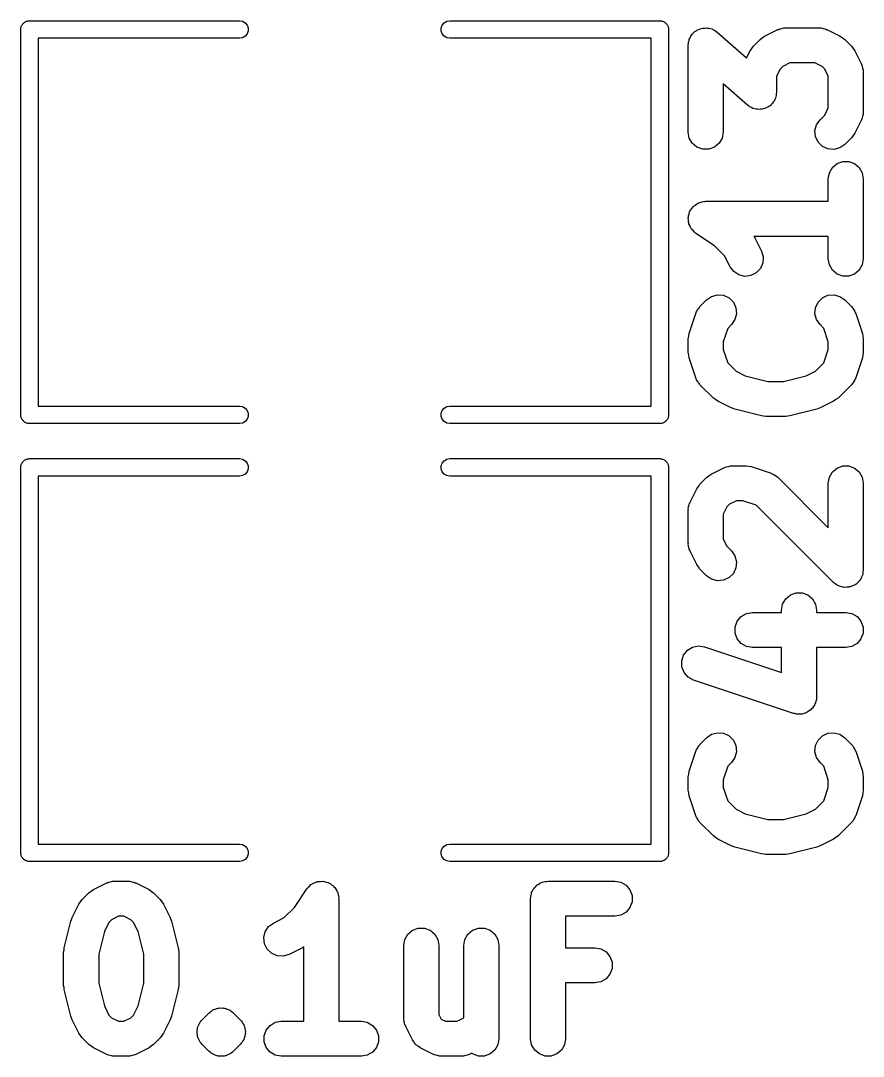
# Model space of a CAD drawing. Extents: x 51 to 137, y -158 to -25.
# Drawn here: x 75.37 to 81.49, y -40.73 to -33.22 of the extents above; entities that cross this region are included whole.
import ezdxf

# ---------------------------------------------------------------- set-up
doc = ezdxf.new("R2010")
doc.units = 0
doc.header["$MEASUREMENT"] = 0
doc.layers.add('BLACK', color=7, linetype='CONTINUOUS')

msp = doc.modelspace()

# ---------------------------------------------------------------- linework, layer by layer
at = {"layer": 'Black'}
for p, q in [((75.3783, -33.2625), (75.3811, -33.2577)), ((75.3811, -33.2577), (75.383, -33.2524)), ((75.383, -33.2524), (75.3866, -33.2482)), ((75.3866, -33.2482), (75.3894, -33.2434)), ((75.3894, -33.2434), (75.3936, -33.2398)), ((75.3936, -33.2398), (75.3972, -33.2356)), ((75.3972, -33.2356), (75.402, -33.2328)), ((75.402, -33.2328), (75.4062, -33.2292)), ((75.4062, -33.2292), (75.4115, -33.2273)), ((75.4115, -33.2273), (75.4163, -33.2245)), ((75.4163, -33.2245), (75.4218, -33.2236)), ((75.4218, -33.2236), (75.427, -33.2217)), ((75.427, -33.2217), (75.4325, -33.2217)), ((75.4325, -33.2217), (75.438, -33.2207)), ((75.438, -33.2207), (76.962, -33.2207)), ((76.962, -33.2207), (76.9837, -33.2245)), ((76.9837, -33.2245), (77.0028, -33.2356)), ((77.0028, -33.2356), (77.017, -33.2524)), ((77.017, -33.2524), (77.0245, -33.2732)), ((78.4235, -33.2732), (78.431, -33.2524)), ((78.431, -33.2524), (78.4452, -33.2356)), ((78.4452, -33.2356), (78.4643, -33.2245)), ((78.4643, -33.2245), (78.486, -33.2207)), ((78.486, -33.2207), (80.01, -33.2207)), ((80.01, -33.2207), (80.0155, -33.2217)), ((80.0155, -33.2217), (80.021, -33.2217)), ((80.021, -33.2217), (80.0262, -33.2236)), ((80.0262, -33.2236), (80.0317, -33.2245)), ((80.0317, -33.2245), (80.0365, -33.2273)), ((80.0365, -33.2273), (80.0417, -33.2292)), ((80.0417, -33.2292), (80.046, -33.2328)), ((80.046, -33.2328), (80.0508, -33.2356)), ((80.0508, -33.2356), (80.0544, -33.2398)), ((80.0544, -33.2398), (80.0586, -33.2434)), ((80.0586, -33.2434), (80.0614, -33.2482)), ((80.0614, -33.2482), (80.065, -33.2524)), ((80.065, -33.2524), (80.0669, -33.2577)), ((80.0669, -33.2577), (80.0697, -33.2625)), ((75.3745, -33.2842), (75.3755, -33.2787)), ((75.3745, -36.0782), (75.3745, -33.2842)), ((75.3755, -33.2732), (75.3774, -33.2679)), ((75.3755, -33.2787), (75.3755, -33.2732)), ((75.3774, -33.2679), (75.3783, -33.2625)), ((77.0028, -33.3328), (76.9837, -33.3439)), ((77.017, -33.316), (77.0028, -33.3328)), ((77.0245, -33.2952), (77.017, -33.316)), ((77.0245, -33.2732), (77.0245, -33.2952)), ((78.4235, -33.2952), (78.4235, -33.2732)), ((78.431, -33.316), (78.4235, -33.2952)), ((78.4452, -33.3328), (78.431, -33.316)), ((78.4643, -33.3439), (78.4452, -33.3328)), ((80.0697, -33.2625), (80.0706, -33.2679)), ((80.0706, -33.2679), (80.0725, -33.2732)), ((80.0725, -33.2732), (80.0725, -33.2787)), ((80.0725, -33.2787), (80.0735, -33.2842)), ((80.0735, -33.2842), (80.0735, -36.0782)), ((80.2295, -33.3449), (80.234, -33.3333)), ((80.234, -33.3333), (80.2404, -33.326)), ((80.2404, -33.326), (80.2453, -33.3175)), ((80.2453, -33.3175), (80.2548, -33.3095)), ((80.2548, -33.3095), (80.263, -33.3001)), ((80.263, -33.3001), (80.2716, -33.2954)), ((80.2716, -33.2954), (80.2791, -33.2891)), ((80.2791, -33.2891), (80.2908, -33.2849)), ((80.2908, -33.2849), (80.3017, -33.2789)), ((80.3017, -33.2789), (80.3113, -33.2774)), ((80.3113, -33.2774), (80.3206, -33.274)), ((80.3206, -33.274), (80.333, -33.274)), ((80.333, -33.274), (80.3452, -33.2721)), ((80.3452, -33.2721), (80.3549, -33.274)), ((80.3549, -33.274), (80.3647, -33.274)), ((80.3647, -33.274), (80.3763, -33.2783)), ((80.3763, -33.2783), (80.3885, -33.2807)), ((80.3885, -33.2807), (80.3969, -33.2858)), ((80.3969, -33.2858), (80.4061, -33.2891)), ((80.4061, -33.2891), (80.4156, -33.2971)), ((80.4156, -33.2971), (80.4262, -33.3035)), ((80.4262, -33.3035), (80.6391, -33.4898)), ((80.7533, -33.346), (80.7696, -33.3339)), ((80.7696, -33.3339), (80.8664, -33.2855)), ((80.8664, -33.2855), (80.8734, -33.2834)), ((80.8734, -33.2834), (80.8798, -33.2798)), ((80.8798, -33.2798), (80.8944, -33.2772)), ((80.8944, -33.2772), (80.9087, -33.2729)), ((80.9087, -33.2729), (80.916, -33.2734)), ((80.916, -33.2734), (80.9232, -33.2721)), ((80.9232, -33.2721), (81.1651, -33.2721)), ((81.1651, -33.2721), (81.1723, -33.2734)), ((81.1723, -33.2734), (81.1796, -33.2729)), ((81.1796, -33.2729), (81.1939, -33.2772)), ((81.1939, -33.2772), (81.2085, -33.2798)), ((81.2085, -33.2798), (81.2149, -33.2834)), ((81.2149, -33.2834), (81.2219, -33.2855)), ((81.2219, -33.2855), (81.3187, -33.3339)), ((81.3187, -33.3339), (81.335, -33.346)), ((76.962, -33.3477), (75.5015, -33.3477)), ((75.5015, -33.3477), (75.5015, -36.0147)), ((76.9837, -33.3439), (76.962, -33.3477)), ((78.486, -33.3477), (78.4643, -33.3439)), ((79.9465, -33.3477), (78.486, -33.3477)), ((79.9465, -36.0147), (79.9465, -33.3477)), ((80.2156, -33.3991), (80.2178, -33.3869)), ((80.2156, -34.0281), (80.2156, -33.3991)), ((80.2178, -33.3869), (80.218, -33.3745)), ((80.218, -33.3745), (80.2216, -33.3653)), ((80.2216, -33.3653), (80.2233, -33.3557)), ((80.2233, -33.3557), (80.2295, -33.3449)), ((80.6766, -33.4227), (80.6882, -33.4061)), ((80.6882, -33.4061), (80.7366, -33.3577)), ((80.7366, -33.3577), (80.7533, -33.346)), ((81.335, -33.346), (81.3517, -33.3577)), ((81.3517, -33.3577), (81.4, -33.4061)), ((81.4, -33.4061), (81.4117, -33.4227)), ((80.6391, -33.4898), (80.6645, -33.4391)), ((80.6645, -33.4391), (80.6766, -33.4227)), ((81.4117, -33.4227), (81.4238, -33.4391)), ((81.4238, -33.4391), (81.4722, -33.5358)), ((80.9017, -33.5519), (80.8824, -33.5711)), ((80.9532, -33.5261), (80.9017, -33.5519)), ((81.1351, -33.5261), (80.9532, -33.5261)), ((81.1866, -33.5519), (81.1351, -33.5261)), ((81.2059, -33.5711), (81.1866, -33.5519)), ((81.4722, -33.5358), (81.4743, -33.5428)), ((81.4743, -33.5428), (81.478, -33.5492)), ((81.478, -33.5492), (81.4805, -33.5638)), ((80.8824, -33.5711), (80.8567, -33.6226)), ((80.8567, -33.6226), (80.8567, -33.7378)), ((81.2316, -33.6226), (81.2059, -33.5711)), ((81.2316, -33.8529), (81.2316, -33.6226)), ((81.4805, -33.5638), (81.4848, -33.5781)), ((81.4848, -33.5781), (81.4843, -33.5854)), ((81.4843, -33.5854), (81.4856, -33.5926)), ((81.4856, -33.5926), (81.4856, -33.8829)), ((80.646, -33.8333), (80.4696, -33.679)), ((80.4696, -33.679), (80.4696, -34.0281)), ((80.849, -33.7812), (80.8428, -33.792)), ((80.8507, -33.7715), (80.849, -33.7812)), ((80.8543, -33.7624), (80.8507, -33.7715)), ((80.8545, -33.75), (80.8543, -33.7624)), ((80.8567, -33.7378), (80.8545, -33.75)), ((80.6567, -33.8398), (80.646, -33.8333)), ((80.6662, -33.8478), (80.6567, -33.8398)), ((80.6754, -33.8511), (80.6662, -33.8478)), ((80.6838, -33.8562), (80.6754, -33.8511)), ((80.6959, -33.8586), (80.6838, -33.8562)), ((80.7076, -33.8628), (80.6959, -33.8586)), ((80.7609, -33.8595), (80.7517, -33.8628)), ((80.7706, -33.858), (80.7609, -33.8595)), ((80.7815, -33.852), (80.7706, -33.858)), ((80.7932, -33.8478), (80.7815, -33.852)), ((80.8007, -33.8415), (80.7932, -33.8478)), ((80.8093, -33.8367), (80.8007, -33.8415)), ((80.8174, -33.8274), (80.8093, -33.8367)), ((80.827, -33.8194), (80.8174, -33.8274)), ((80.8319, -33.8109), (80.827, -33.8194)), ((80.8383, -33.8035), (80.8319, -33.8109)), ((80.8428, -33.792), (80.8383, -33.8035)), ((81.2059, -33.9044), (81.2316, -33.8529)), ((80.7174, -33.8628), (80.7076, -33.8628)), ((80.727, -33.8647), (80.7174, -33.8628)), ((80.7393, -33.8628), (80.727, -33.8647)), ((80.7517, -33.8628), (80.7393, -33.8628)), ((81.1721, -33.9383), (81.2059, -33.9044)), ((81.4743, -33.9327), (81.4722, -33.9397)), ((81.478, -33.9264), (81.4743, -33.9327)), ((81.4805, -33.9117), (81.478, -33.9264)), ((81.4848, -33.8974), (81.4805, -33.9117)), ((81.4856, -33.8829), (81.4843, -33.8901)), ((81.4843, -33.8901), (81.4848, -33.8974)), ((81.1353, -34.017), (81.1468, -33.9744)), ((81.1468, -33.9744), (81.1721, -33.9383)), ((81.4722, -33.9397), (81.4238, -34.0365)), ((80.2233, -34.0715), (80.2156, -34.0281)), ((80.2453, -34.1097), (80.2233, -34.0715)), ((80.462, -34.0715), (80.4399, -34.1097)), ((80.4696, -34.0281), (80.462, -34.0715)), ((81.1392, -34.0609), (81.1353, -34.017)), ((81.1578, -34.1009), (81.1392, -34.0609)), ((81.4, -34.0695), (81.3517, -34.1179)), ((81.4117, -34.0528), (81.4, -34.0695)), ((81.4238, -34.0365), (81.4117, -34.0528)), ((80.2791, -34.138), (80.2453, -34.1097)), ((80.3206, -34.1531), (80.2791, -34.138)), ((80.3647, -34.1531), (80.3206, -34.1531)), ((80.4061, -34.138), (80.3647, -34.1531)), ((80.4399, -34.1097), (80.4061, -34.138)), ((81.189, -34.1321), (81.1578, -34.1009)), ((81.229, -34.1507), (81.189, -34.1321)), ((81.2729, -34.1546), (81.229, -34.1507)), ((81.3155, -34.1432), (81.2729, -34.1546)), ((81.3517, -34.1179), (81.3155, -34.1432)), ((81.2393, -34.3233), (81.2613, -34.2851)), ((81.2613, -34.2851), (81.2951, -34.2567)), ((81.2951, -34.2567), (81.3366, -34.2417)), ((81.3366, -34.2417), (81.3807, -34.2417)), ((81.3807, -34.2417), (81.4221, -34.2567)), ((81.4221, -34.2567), (81.4559, -34.2851)), ((81.4559, -34.2851), (81.478, -34.3233)), ((81.2316, -34.3667), (81.2393, -34.3233)), ((81.2316, -34.53), (81.2316, -34.3667)), ((81.478, -34.3233), (81.4856, -34.3667)), ((81.4856, -34.3667), (81.4856, -34.9473)), ((80.2992, -34.5377), (80.3141, -34.535)), ((80.3141, -34.535), (80.3287, -34.5308)), ((80.3287, -34.5308), (80.3357, -34.5312)), ((80.3357, -34.5312), (80.3426, -34.53)), ((80.3426, -34.53), (81.2316, -34.53)), ((80.2227, -34.6207), (80.2263, -34.606)), ((80.2263, -34.606), (80.2302, -34.6001)), ((80.2302, -34.6001), (80.2326, -34.5935)), ((80.2326, -34.5935), (80.2424, -34.5819)), ((80.2424, -34.5819), (80.2508, -34.5693)), ((80.2508, -34.5693), (80.2565, -34.5651)), ((80.2565, -34.5651), (80.261, -34.5597)), ((80.261, -34.5597), (80.2741, -34.5521)), ((80.2741, -34.5521), (80.2863, -34.5432)), ((80.2863, -34.5432), (80.2931, -34.5412)), ((80.2931, -34.5412), (80.2992, -34.5377)), ((80.2159, -34.6488), (80.2175, -34.642)), ((80.2175, -34.6639), (80.2159, -34.6488)), ((80.2175, -34.635), (80.2227, -34.6207)), ((80.2175, -34.642), (80.2175, -34.635)), ((80.2175, -34.6791), (80.2175, -34.6639)), ((80.22, -34.6857), (80.2175, -34.6791)), ((80.2207, -34.6927), (80.22, -34.6857)), ((80.2274, -34.7063), (80.2207, -34.6927)), ((80.2326, -34.7205), (80.2274, -34.7063)), ((80.2372, -34.7259), (80.2326, -34.7205)), ((80.2403, -34.7322), (80.2372, -34.7259)), ((80.2512, -34.7427), (80.2403, -34.7322)), ((80.261, -34.7543), (80.2512, -34.7427)), ((80.2671, -34.7578), (80.261, -34.7543)), ((80.2722, -34.7627), (80.2671, -34.7578)), ((80.4068, -34.8525), (80.2722, -34.7627)), ((81.2316, -34.784), (80.6909, -34.784)), ((80.6909, -34.784), (80.6981, -34.7937)), ((80.6981, -34.7937), (80.7465, -34.8905)), ((81.2316, -34.9473), (81.2316, -34.784)), ((80.4801, -34.9258), (80.4068, -34.8525)), ((80.7465, -34.8905), (80.7591, -34.9328)), ((80.5193, -35.0041), (80.4801, -34.9258)), ((80.7564, -34.9768), (80.7389, -35.0173)), ((80.7591, -34.9328), (80.7564, -34.9768)), ((81.2393, -34.9907), (81.2316, -34.9473)), ((81.4856, -34.9473), (81.478, -34.9907)), ((80.5456, -35.0395), (80.5193, -35.0041)), ((80.5824, -35.0638), (80.5456, -35.0395)), ((80.7086, -35.0493), (80.6691, -35.069)), ((80.7389, -35.0173), (80.7086, -35.0493)), ((81.2613, -35.0289), (81.2393, -34.9907)), ((81.2951, -35.0573), (81.2613, -35.0289)), ((81.3366, -35.0724), (81.2951, -35.0573)), ((81.4221, -35.0573), (81.3807, -35.0724)), ((81.4559, -35.0289), (81.4221, -35.0573)), ((81.478, -34.9907), (81.4559, -35.0289)), ((80.6253, -35.0741), (80.5824, -35.0638)), ((80.6691, -35.069), (80.6253, -35.0741)), ((81.3807, -35.0724), (81.3366, -35.0724)), ((80.3857, -35.2192), (80.4283, -35.2078)), ((80.4283, -35.2078), (80.4723, -35.2117)), ((80.4723, -35.2117), (80.5122, -35.2303)), ((81.189, -35.2303), (81.229, -35.2117)), ((81.229, -35.2117), (81.2729, -35.2078)), ((81.2729, -35.2078), (81.3155, -35.2192)), ((80.3012, -35.2929), (80.3496, -35.2445)), ((80.3496, -35.2445), (80.3857, -35.2192)), ((80.5122, -35.2303), (80.5434, -35.2615)), ((80.5434, -35.2615), (80.5621, -35.3015)), ((81.1392, -35.3015), (81.1578, -35.2615)), ((81.1578, -35.2615), (81.189, -35.2303)), ((81.3155, -35.2192), (81.3517, -35.2445)), ((81.3517, -35.2445), (81.4, -35.2929)), ((80.2221, -35.4877), (80.2705, -35.3426)), ((80.2705, -35.3426), (80.274, -35.3361)), ((80.274, -35.3361), (80.2759, -35.3291)), ((80.2759, -35.3291), (80.2844, -35.3169)), ((80.2844, -35.3169), (80.2915, -35.3038)), ((80.2915, -35.3038), (80.297, -35.2989)), ((80.297, -35.2989), (80.3012, -35.2929)), ((80.5659, -35.3454), (80.5545, -35.388)), ((80.5621, -35.3015), (80.5659, -35.3454)), ((81.1353, -35.3454), (81.1392, -35.3015)), ((81.1468, -35.388), (81.1353, -35.3454)), ((81.4, -35.2929), (81.4042, -35.2989)), ((81.4042, -35.2989), (81.4097, -35.3038)), ((81.4097, -35.3038), (81.4168, -35.3169)), ((81.4168, -35.3169), (81.4253, -35.3291)), ((81.4253, -35.3291), (81.4272, -35.3361)), ((81.4272, -35.3361), (81.4307, -35.3426)), ((81.4307, -35.3426), (81.4791, -35.4877)), ((80.5292, -35.4241), (80.502, -35.4513)), ((80.5545, -35.388), (80.5292, -35.4241)), ((81.1721, -35.4241), (81.1468, -35.388)), ((81.1992, -35.4513), (81.1721, -35.4241)), ((80.2156, -35.5279), (80.2191, -35.5078)), ((80.2191, -35.5078), (80.2221, -35.4877)), ((80.502, -35.4513), (80.4696, -35.5485)), ((81.2316, -35.5485), (81.1992, -35.4513)), ((81.4791, -35.4877), (81.4821, -35.5078)), ((81.4821, -35.5078), (81.4856, -35.5279)), ((80.2156, -35.6246), (80.2156, -35.5279)), ((80.4696, -35.5485), (80.4696, -35.604)), ((81.2316, -35.604), (81.2316, -35.5485)), ((81.4856, -35.5279), (81.4856, -35.6246)), ((80.2191, -35.6447), (80.2156, -35.6246)), ((80.2221, -35.6648), (80.2191, -35.6447)), ((80.4696, -35.604), (80.502, -35.7012)), ((81.1992, -35.7012), (81.2316, -35.604)), ((81.4821, -35.6447), (81.4791, -35.6648)), ((81.4856, -35.6246), (81.4821, -35.6447)), ((80.2705, -35.8099), (80.2221, -35.6648)), ((80.502, -35.7012), (80.563, -35.7622)), ((81.1382, -35.7622), (81.1992, -35.7012)), ((81.4791, -35.6648), (81.4307, -35.8099)), ((80.274, -35.8164), (80.2705, -35.8099)), ((80.563, -35.7622), (80.6288, -35.7951)), ((80.6288, -35.7951), (80.7937, -35.8363)), ((80.9076, -35.8363), (81.0724, -35.7951)), ((81.0724, -35.7951), (81.1382, -35.7622)), ((81.4307, -35.8099), (81.4272, -35.8164)), ((80.2759, -35.8234), (80.274, -35.8164)), ((80.2844, -35.8356), (80.2759, -35.8234)), ((80.2915, -35.8487), (80.2844, -35.8356)), ((80.297, -35.8536), (80.2915, -35.8487)), ((80.3012, -35.8596), (80.297, -35.8536)), ((80.398, -35.9563), (80.3012, -35.8596)), ((80.7937, -35.8363), (80.9076, -35.8363)), ((81.4, -35.8596), (81.3033, -35.9563)), ((81.4042, -35.8536), (81.4, -35.8596)), ((81.4097, -35.8487), (81.4042, -35.8536)), ((81.4168, -35.8356), (81.4097, -35.8487)), ((81.4253, -35.8234), (81.4168, -35.8356)), ((81.4272, -35.8164), (81.4253, -35.8234)), ((80.4146, -35.968), (80.398, -35.9563)), ((81.3033, -35.9563), (81.2866, -35.968)), ((75.5015, -36.0147), (76.962, -36.0147)), ((76.962, -36.0147), (76.9837, -36.0185)), ((76.9837, -36.0185), (77.0028, -36.0296)), ((77.0028, -36.0296), (77.017, -36.0465)), ((78.431, -36.0465), (78.4452, -36.0296)), ((78.4452, -36.0296), (78.4643, -36.0185)), ((78.4643, -36.0185), (78.486, -36.0147)), ((78.486, -36.0147), (79.9465, -36.0147)), ((80.431, -35.9801), (80.4146, -35.968)), ((80.5277, -36.0285), (80.431, -35.9801)), ((80.541, -36.0325), (80.5277, -36.0285)), ((80.5537, -36.0381), (80.541, -36.0325)), ((80.7472, -36.0865), (80.5537, -36.0381)), ((81.1475, -36.0381), (80.954, -36.0865)), ((81.1602, -36.0325), (81.1475, -36.0381)), ((81.1735, -36.0285), (81.1602, -36.0325)), ((81.2703, -35.9801), (81.1735, -36.0285)), ((81.2866, -35.968), (81.2703, -35.9801)), ((75.3755, -36.0837), (75.3745, -36.0782)), ((75.3755, -36.0892), (75.3755, -36.0837)), ((75.3774, -36.0944), (75.3755, -36.0892)), ((75.3783, -36.0999), (75.3774, -36.0944)), ((75.3811, -36.1047), (75.3783, -36.0999)), ((75.383, -36.1099), (75.3811, -36.1047)), ((75.3866, -36.1142), (75.383, -36.1099)), ((77.017, -36.1099), (77.0028, -36.1268)), ((77.017, -36.0465), (77.0245, -36.0672)), ((77.0245, -36.0892), (77.017, -36.1099)), ((77.0245, -36.0672), (77.0245, -36.0892)), ((78.4235, -36.0672), (78.431, -36.0465)), ((78.4235, -36.0892), (78.4235, -36.0672)), ((78.431, -36.1099), (78.4235, -36.0892)), ((78.4452, -36.1268), (78.431, -36.1099)), ((80.065, -36.1099), (80.0614, -36.1142)), ((80.0669, -36.1047), (80.065, -36.1099)), ((80.0697, -36.0999), (80.0669, -36.1047)), ((80.0706, -36.0944), (80.0697, -36.0999)), ((80.0725, -36.0892), (80.0706, -36.0944)), ((80.0735, -36.0782), (80.0725, -36.0837)), ((80.0725, -36.0837), (80.0725, -36.0892)), ((80.7627, -36.0876), (80.7472, -36.0865)), ((80.778, -36.0903), (80.7627, -36.0876)), ((80.9232, -36.0903), (80.778, -36.0903)), ((80.9385, -36.0876), (80.9232, -36.0903)), ((80.954, -36.0865), (80.9385, -36.0876)), ((75.3894, -36.119), (75.3866, -36.1142)), ((75.3936, -36.1226), (75.3894, -36.119)), ((75.3972, -36.1268), (75.3936, -36.1226)), ((75.402, -36.1296), (75.3972, -36.1268)), ((75.4062, -36.1332), (75.402, -36.1296)), ((75.4115, -36.1351), (75.4062, -36.1332)), ((75.4163, -36.1379), (75.4115, -36.1351)), ((75.4218, -36.1388), (75.4163, -36.1379)), ((75.427, -36.1407), (75.4218, -36.1388)), ((75.4325, -36.1407), (75.427, -36.1407)), ((75.438, -36.1417), (75.4325, -36.1407)), ((76.962, -36.1417), (75.438, -36.1417)), ((76.9837, -36.1379), (76.962, -36.1417)), ((77.0028, -36.1268), (76.9837, -36.1379)), ((78.4643, -36.1379), (78.4452, -36.1268)), ((78.486, -36.1417), (78.4643, -36.1379)), ((80.01, -36.1417), (78.486, -36.1417)), ((80.0155, -36.1407), (80.01, -36.1417)), ((80.021, -36.1407), (80.0155, -36.1407)), ((80.0262, -36.1388), (80.021, -36.1407)), ((80.0317, -36.1379), (80.0262, -36.1388)), ((80.0365, -36.1351), (80.0317, -36.1379)), ((80.0417, -36.1332), (80.0365, -36.1351)), ((80.046, -36.1296), (80.0417, -36.1332)), ((80.0508, -36.1268), (80.046, -36.1296)), ((80.0544, -36.1226), (80.0508, -36.1268)), ((80.0586, -36.119), (80.0544, -36.1226)), ((80.0614, -36.1142), (80.0586, -36.119)), ((75.3936, -36.4148), (75.3972, -36.4106)), ((75.3972, -36.4106), (75.402, -36.4078)), ((75.402, -36.4078), (75.4062, -36.4042)), ((75.4062, -36.4042), (75.4115, -36.4023)), ((75.4115, -36.4023), (75.4163, -36.3995)), ((75.4163, -36.3995), (75.4218, -36.3986)), ((75.4218, -36.3986), (75.427, -36.3967)), ((75.427, -36.3967), (75.4325, -36.3967)), ((75.4325, -36.3967), (75.438, -36.3957)), ((75.438, -36.3957), (76.962, -36.3957)), ((76.962, -36.3957), (76.9837, -36.3995)), ((76.9837, -36.3995), (77.0028, -36.4106)), ((77.0028, -36.4106), (77.017, -36.4275)), ((78.431, -36.4275), (78.4452, -36.4106)), ((78.4452, -36.4106), (78.4643, -36.3995)), ((78.4643, -36.3995), (78.486, -36.3957)), ((78.486, -36.3957), (80.01, -36.3957)), ((80.01, -36.3957), (80.0155, -36.3967)), ((80.0155, -36.3967), (80.021, -36.3967)), ((80.021, -36.3967), (80.0262, -36.3986)), ((80.0262, -36.3986), (80.0317, -36.3995)), ((80.0317, -36.3995), (80.0365, -36.4023)), ((80.0365, -36.4023), (80.0417, -36.4042)), ((80.0417, -36.4042), (80.046, -36.4078)), ((80.046, -36.4078), (80.0508, -36.4106)), ((80.0508, -36.4106), (80.0544, -36.4148)), ((75.3745, -36.4592), (75.3755, -36.4537)), ((75.3745, -39.2532), (75.3745, -36.4592)), ((75.3755, -36.4482), (75.3774, -36.4429)), ((75.3755, -36.4537), (75.3755, -36.4482)), ((75.3774, -36.4429), (75.3783, -36.4375)), ((75.3783, -36.4375), (75.3811, -36.4327)), ((75.3811, -36.4327), (75.383, -36.4275)), ((75.383, -36.4275), (75.3866, -36.4232)), ((75.3866, -36.4232), (75.3894, -36.4184)), ((75.3894, -36.4184), (75.3936, -36.4148)), ((77.017, -36.4275), (77.0245, -36.4482)), ((77.0245, -36.4702), (77.017, -36.4909)), ((77.0245, -36.4482), (77.0245, -36.4702)), ((78.4235, -36.4482), (78.431, -36.4275)), ((78.4235, -36.4702), (78.4235, -36.4482)), ((78.431, -36.4909), (78.4235, -36.4702)), ((80.0544, -36.4148), (80.0586, -36.4184)), ((80.0586, -36.4184), (80.0614, -36.4232)), ((80.0614, -36.4232), (80.065, -36.4275)), ((80.065, -36.4275), (80.0669, -36.4327)), ((80.0669, -36.4327), (80.0697, -36.4375)), ((80.0697, -36.4375), (80.0706, -36.4429)), ((80.0706, -36.4429), (80.0725, -36.4482)), ((80.0725, -36.4482), (80.0725, -36.4537)), ((80.0725, -36.4537), (80.0735, -36.4592)), ((80.0735, -36.4592), (80.0735, -39.2532)), ((80.3826, -36.5089), (80.4793, -36.4605)), ((80.4793, -36.4605), (80.4864, -36.4584)), ((80.4864, -36.4584), (80.4927, -36.4548)), ((80.4927, -36.4548), (80.5074, -36.4522)), ((80.5074, -36.4522), (80.5216, -36.4479)), ((80.5216, -36.4479), (80.5289, -36.4484)), ((80.5289, -36.4484), (80.5361, -36.4471)), ((80.5361, -36.4471), (80.6329, -36.4471)), ((80.6329, -36.4471), (80.6529, -36.4506)), ((80.6529, -36.4506), (80.6731, -36.4536)), ((80.6731, -36.4536), (80.8182, -36.502)), ((81.2613, -36.4925), (81.2951, -36.4641)), ((81.2951, -36.4641), (81.3366, -36.449)), ((81.3366, -36.449), (81.3807, -36.449)), ((81.3807, -36.449), (81.4221, -36.4641)), ((81.4221, -36.4641), (81.4559, -36.4925)), ((76.962, -36.5227), (75.5015, -36.5227)), ((75.5015, -36.5227), (75.5015, -39.1897)), ((76.9837, -36.5189), (76.962, -36.5227)), ((77.0028, -36.5078), (76.9837, -36.5189)), ((77.017, -36.4909), (77.0028, -36.5078)), ((78.4452, -36.5078), (78.431, -36.4909)), ((78.4643, -36.5189), (78.4452, -36.5078)), ((78.486, -36.5227), (78.4643, -36.5189)), ((79.9465, -36.5227), (78.486, -36.5227)), ((79.9465, -39.1897), (79.9465, -36.5227)), ((80.3012, -36.5811), (80.3496, -36.5327)), ((80.3496, -36.5327), (80.3663, -36.521)), ((80.3663, -36.521), (80.3826, -36.5089)), ((80.8182, -36.502), (80.8246, -36.5055)), ((80.8246, -36.5055), (80.8317, -36.5074)), ((80.8317, -36.5074), (80.8439, -36.5159)), ((80.8439, -36.5159), (80.857, -36.523)), ((80.857, -36.523), (80.8619, -36.5285)), ((80.8619, -36.5285), (80.8679, -36.5327)), ((80.8679, -36.5327), (81.2316, -36.8965)), ((81.2316, -36.5741), (81.2393, -36.5307)), ((81.2393, -36.5307), (81.2613, -36.4925)), ((81.4559, -36.4925), (81.478, -36.5307)), ((81.478, -36.5307), (81.4856, -36.5741)), ((80.229, -36.7108), (80.2774, -36.6141)), ((80.2774, -36.6141), (80.2895, -36.5977)), ((80.2895, -36.5977), (80.3012, -36.5811)), ((81.2316, -36.8965), (81.2316, -36.5741)), ((81.4856, -36.5741), (81.4856, -37.2031)), ((80.2269, -36.7178), (80.229, -36.7108)), ((80.5661, -36.7011), (80.5146, -36.7269)), ((80.6123, -36.7011), (80.5661, -36.7011)), ((80.7094, -36.7335), (80.6123, -36.7011)), ((80.2156, -36.7676), (80.2169, -36.7604)), ((80.2156, -37.0095), (80.2156, -36.7676)), ((80.2165, -36.7531), (80.2207, -36.7388)), ((80.2169, -36.7604), (80.2165, -36.7531)), ((80.2207, -36.7388), (80.2233, -36.7242)), ((80.2233, -36.7242), (80.2269, -36.7178)), ((80.4954, -36.7461), (80.4696, -36.7976)), ((80.5146, -36.7269), (80.4954, -36.7461)), ((81.2688, -37.2929), (80.7094, -36.7335)), ((80.4696, -36.7976), (80.4696, -36.9796)), ((80.2169, -37.0167), (80.2156, -37.0095)), ((80.4696, -36.9796), (80.4954, -37.0311)), ((80.2165, -37.0241), (80.2169, -37.0167)), ((80.2207, -37.0383), (80.2165, -37.0241)), ((80.2233, -37.053), (80.2207, -37.0383)), ((80.2269, -37.0593), (80.2233, -37.053)), ((80.229, -37.0663), (80.2269, -37.0593)), ((80.2774, -37.1631), (80.229, -37.0663)), ((80.4954, -37.0311), (80.5292, -37.0649)), ((80.5292, -37.0649), (80.5545, -37.101)), ((80.2895, -37.1794), (80.2774, -37.1631)), ((80.5545, -37.101), (80.5659, -37.1436)), ((80.5659, -37.1436), (80.5621, -37.1875)), ((80.3012, -37.1961), (80.2895, -37.1794)), ((80.3496, -37.2445), (80.3012, -37.1961)), ((80.5434, -37.2275), (80.5122, -37.2587)), ((80.5621, -37.1875), (80.5434, -37.2275)), ((81.4813, -37.2359), (81.4789, -37.241)), ((81.4827, -37.2194), (81.4813, -37.2359)), ((81.4856, -37.2031), (81.4827, -37.2194)), ((80.3857, -37.2698), (80.3496, -37.2445)), ((80.4283, -37.2812), (80.3857, -37.2698)), ((80.4723, -37.2773), (80.4283, -37.2812)), ((80.5122, -37.2587), (80.4723, -37.2773)), ((81.2824, -37.3024), (81.2688, -37.2929)), ((81.2951, -37.313), (81.2824, -37.3024)), ((81.3004, -37.315), (81.2951, -37.313)), ((81.3049, -37.3182), (81.3004, -37.315)), ((81.4221, -37.313), (81.4065, -37.3187)), ((81.4264, -37.3094), (81.4221, -37.313)), ((81.4315, -37.3071), (81.4264, -37.3094)), ((81.4432, -37.2954), (81.4315, -37.3071)), ((81.4559, -37.2847), (81.4432, -37.2954)), ((81.4587, -37.2798), (81.4559, -37.2847)), ((81.4627, -37.2759), (81.4587, -37.2798)), ((81.4697, -37.2609), (81.4627, -37.2759)), ((81.478, -37.2465), (81.4697, -37.2609)), ((81.4789, -37.241), (81.478, -37.2465)), ((80.9227, -37.4117), (80.9565, -37.3834)), ((80.9565, -37.3834), (80.9979, -37.3683)), ((80.9979, -37.3683), (81.042, -37.3683)), ((81.042, -37.3683), (81.0835, -37.3834)), ((81.0835, -37.3834), (81.1172, -37.4117)), ((81.321, -37.3225), (81.3049, -37.3182)), ((81.3366, -37.3281), (81.321, -37.3225)), ((81.3422, -37.3281), (81.3366, -37.3281)), ((81.3475, -37.3296), (81.3422, -37.3281)), ((81.3641, -37.3281), (81.3475, -37.3296)), ((81.3807, -37.3281), (81.3641, -37.3281)), ((81.3859, -37.3262), (81.3807, -37.3281)), ((81.3915, -37.3257), (81.3859, -37.3262)), ((81.4065, -37.3187), (81.3915, -37.3257)), ((80.893, -37.4933), (80.9006, -37.4499)), ((80.9006, -37.4499), (80.9227, -37.4117)), ((81.1172, -37.4117), (81.1393, -37.4499)), ((81.1393, -37.4499), (81.147, -37.4933)), ((80.5997, -37.5412), (80.6378, -37.5191)), ((80.6378, -37.5191), (80.6813, -37.5115)), ((80.6813, -37.5115), (80.893, -37.5115)), ((80.893, -37.5115), (80.893, -37.4933)), ((81.147, -37.4933), (81.147, -37.5115)), ((81.147, -37.5115), (81.3586, -37.5115)), ((81.3586, -37.5115), (81.4021, -37.5191)), ((81.4021, -37.5191), (81.4403, -37.5412)), ((80.5562, -37.6164), (80.5713, -37.575)), ((80.5713, -37.575), (80.5997, -37.5412)), ((81.4403, -37.5412), (81.4686, -37.575)), ((81.4686, -37.575), (81.4837, -37.6164)), ((80.5562, -37.6605), (80.5562, -37.6164)), ((80.5713, -37.702), (80.5562, -37.6605)), ((81.4837, -37.6605), (81.4686, -37.702)), ((81.4837, -37.6164), (81.4837, -37.6605)), ((80.21, -37.7854), (80.2476, -37.7623)), ((80.2476, -37.7623), (80.2908, -37.7534)), ((80.2908, -37.7534), (80.3344, -37.7599)), ((80.3344, -37.7599), (80.893, -37.9461)), ((80.5997, -37.7358), (80.5713, -37.702)), ((80.6378, -37.7578), (80.5997, -37.7358)), ((80.6813, -37.7655), (80.6378, -37.7578)), ((80.893, -37.7655), (80.6813, -37.7655)), ((80.893, -37.9461), (80.893, -37.7655)), ((81.3586, -37.7655), (81.147, -37.7655)), ((81.147, -37.7655), (81.147, -38.1223)), ((81.4021, -37.7578), (81.3586, -37.7655)), ((81.4403, -37.7358), (81.4021, -37.7578)), ((81.4686, -37.702), (81.4403, -37.7358)), ((80.1686, -37.8618), (80.1826, -37.8199)), ((80.1826, -37.8199), (80.21, -37.7854)), ((80.1698, -37.9059), (80.1686, -37.8618)), ((80.186, -37.9469), (80.1698, -37.9059)), ((80.2153, -37.9799), (80.186, -37.9469)), ((80.2541, -38.0009), (80.2153, -37.9799)), ((80.9798, -38.2428), (80.2541, -38.0009)), ((81.1456, -38.1409), (81.1415, -38.1531)), ((81.147, -38.1223), (81.1453, -38.1315)), ((81.1453, -38.1315), (81.1456, -38.1409)), ((81.11, -38.21), (81.1042, -38.2173)), ((81.1172, -38.2039), (81.11, -38.21)), ((81.1237, -38.1928), (81.1172, -38.2039)), ((81.1316, -38.1828), (81.1237, -38.1928)), ((81.1346, -38.1739), (81.1316, -38.1828)), ((81.1393, -38.1657), (81.1346, -38.1739)), ((81.1415, -38.1531), (81.1393, -38.1657)), ((80.9891, -38.2442), (80.9798, -38.2428)), ((80.9979, -38.2474), (80.9891, -38.2442)), ((81.0107, -38.2474), (80.9979, -38.2474)), ((81.0234, -38.2492), (81.0107, -38.2474)), ((81.0326, -38.2474), (81.0234, -38.2492)), ((81.042, -38.2474), (81.0326, -38.2474)), ((81.0541, -38.243), (81.042, -38.2474)), ((81.0666, -38.2404), (81.0541, -38.243)), ((81.0746, -38.2355), (81.0666, -38.2404)), ((81.0835, -38.2323), (81.0746, -38.2355)), ((81.0933, -38.224), (81.0835, -38.2323)), ((81.1042, -38.2173), (81.0933, -38.224)), ((80.3012, -38.4679), (80.3496, -38.4195)), ((80.3496, -38.4195), (80.3857, -38.3942)), ((80.3857, -38.3942), (80.4283, -38.3828)), ((80.4283, -38.3828), (80.4723, -38.3867)), ((80.4723, -38.3867), (80.5122, -38.4053)), ((80.5122, -38.4053), (80.5434, -38.4365)), ((80.5434, -38.4365), (80.5621, -38.4765)), ((81.1392, -38.4765), (81.1578, -38.4365)), ((81.1578, -38.4365), (81.189, -38.4053)), ((81.189, -38.4053), (81.229, -38.3867)), ((81.229, -38.3867), (81.2729, -38.3828)), ((81.2729, -38.3828), (81.3155, -38.3942)), ((81.3155, -38.3942), (81.3517, -38.4195)), ((81.3517, -38.4195), (81.4, -38.4679)), ((80.2705, -38.5176), (80.274, -38.5111)), ((80.274, -38.5111), (80.2759, -38.5041)), ((80.2759, -38.5041), (80.2844, -38.4919)), ((80.2844, -38.4919), (80.2915, -38.4788)), ((80.2915, -38.4788), (80.297, -38.4739)), ((80.297, -38.4739), (80.3012, -38.4679)), ((80.5621, -38.4765), (80.5659, -38.5204)), ((81.1353, -38.5204), (81.1392, -38.4765)), ((81.4, -38.4679), (81.4042, -38.4739)), ((81.4042, -38.4739), (81.4097, -38.4788)), ((81.4097, -38.4788), (81.4168, -38.4919)), ((81.4168, -38.4919), (81.4253, -38.5041)), ((81.4253, -38.5041), (81.4272, -38.5111)), ((81.4272, -38.5111), (81.4307, -38.5176)), ((80.2221, -38.6627), (80.2705, -38.5176)), ((80.5545, -38.563), (80.5292, -38.5991)), ((80.5659, -38.5204), (80.5545, -38.563)), ((81.1468, -38.563), (81.1353, -38.5204)), ((81.1721, -38.5991), (81.1468, -38.563)), ((81.4307, -38.5176), (81.4791, -38.6627)), ((80.2191, -38.6828), (80.2221, -38.6627)), ((80.502, -38.6263), (80.4696, -38.7235)), ((80.5292, -38.5991), (80.502, -38.6263)), ((81.1992, -38.6263), (81.1721, -38.5991)), ((81.2316, -38.7235), (81.1992, -38.6263)), ((81.4791, -38.6627), (81.4821, -38.6828)), ((80.2156, -38.7029), (80.2191, -38.6828)), ((80.2156, -38.7996), (80.2156, -38.7029)), ((80.4696, -38.7235), (80.4696, -38.779)), ((81.2316, -38.779), (81.2316, -38.7235)), ((81.4821, -38.6828), (81.4856, -38.7029)), ((81.4856, -38.7029), (81.4856, -38.7996)), ((80.2191, -38.8197), (80.2156, -38.7996)), ((80.4696, -38.779), (80.502, -38.8762)), ((81.1992, -38.8762), (81.2316, -38.779)), ((81.4856, -38.7996), (81.4821, -38.8197)), ((80.2221, -38.8398), (80.2191, -38.8197)), ((80.2705, -38.9849), (80.2221, -38.8398)), ((80.502, -38.8762), (80.563, -38.9372)), ((81.1382, -38.9372), (81.1992, -38.8762)), ((81.4791, -38.8398), (81.4307, -38.9849)), ((81.4821, -38.8197), (81.4791, -38.8398)), ((80.563, -38.9372), (80.6288, -38.9701)), ((81.0724, -38.9701), (81.1382, -38.9372)), ((80.274, -38.9914), (80.2705, -38.9849)), ((80.2759, -38.9984), (80.274, -38.9914)), ((80.2844, -39.0106), (80.2759, -38.9984)), ((80.2915, -39.0237), (80.2844, -39.0106)), ((80.297, -39.0286), (80.2915, -39.0237)), ((80.3012, -39.0346), (80.297, -39.0286)), ((80.398, -39.1313), (80.3012, -39.0346)), ((80.6288, -38.9701), (80.7937, -39.0113)), ((80.7937, -39.0113), (80.9076, -39.0113)), ((80.9076, -39.0113), (81.0724, -38.9701)), ((81.4, -39.0346), (81.3033, -39.1313)), ((81.4042, -39.0286), (81.4, -39.0346)), ((81.4097, -39.0237), (81.4042, -39.0286)), ((81.4168, -39.0106), (81.4097, -39.0237)), ((81.4253, -38.9984), (81.4168, -39.0106)), ((81.4272, -38.9914), (81.4253, -38.9984)), ((81.4307, -38.9849), (81.4272, -38.9914)), ((75.5015, -39.1897), (76.962, -39.1897)), ((76.962, -39.1897), (76.9837, -39.1935)), ((78.4643, -39.1935), (78.486, -39.1897)), ((78.486, -39.1897), (79.9465, -39.1897)), ((80.4146, -39.143), (80.398, -39.1313)), ((80.431, -39.1551), (80.4146, -39.143)), ((80.5277, -39.2035), (80.431, -39.1551)), ((81.2703, -39.1551), (81.1735, -39.2035)), ((81.2866, -39.143), (81.2703, -39.1551)), ((81.3033, -39.1313), (81.2866, -39.143)), ((75.3755, -39.2587), (75.3745, -39.2532)), ((75.3755, -39.2642), (75.3755, -39.2587)), ((75.3774, -39.2694), (75.3755, -39.2642)), ((76.9837, -39.1935), (77.0028, -39.2046)), ((77.0028, -39.2046), (77.017, -39.2214)), ((77.017, -39.2214), (77.0245, -39.2422)), ((77.0245, -39.2642), (77.017, -39.2849)), ((77.0245, -39.2422), (77.0245, -39.2642)), ((78.4235, -39.2422), (78.431, -39.2214)), ((78.4235, -39.2642), (78.4235, -39.2422)), ((78.431, -39.2849), (78.4235, -39.2642)), ((78.431, -39.2214), (78.4452, -39.2046)), ((78.4452, -39.2046), (78.4643, -39.1935)), ((80.0725, -39.2642), (80.0706, -39.2694)), ((80.0735, -39.2532), (80.0725, -39.2587)), ((80.0725, -39.2587), (80.0725, -39.2642)), ((80.541, -39.2075), (80.5277, -39.2035)), ((80.5537, -39.2131), (80.541, -39.2075)), ((80.7472, -39.2615), (80.5537, -39.2131)), ((80.7627, -39.2626), (80.7472, -39.2615)), ((80.778, -39.2653), (80.7627, -39.2626)), ((80.9232, -39.2653), (80.778, -39.2653)), ((80.9385, -39.2626), (80.9232, -39.2653)), ((80.954, -39.2615), (80.9385, -39.2626)), ((81.1475, -39.2131), (80.954, -39.2615)), ((81.1602, -39.2075), (81.1475, -39.2131)), ((81.1735, -39.2035), (81.1602, -39.2075)), ((75.3783, -39.2749), (75.3774, -39.2694)), ((75.3811, -39.2797), (75.3783, -39.2749)), ((75.383, -39.2849), (75.3811, -39.2797)), ((75.3866, -39.2892), (75.383, -39.2849)), ((75.3894, -39.294), (75.3866, -39.2892)), ((75.3936, -39.2976), (75.3894, -39.294)), ((75.3972, -39.3018), (75.3936, -39.2976)), ((75.402, -39.3046), (75.3972, -39.3018)), ((75.4062, -39.3082), (75.402, -39.3046)), ((75.4115, -39.3101), (75.4062, -39.3082)), ((75.4163, -39.3129), (75.4115, -39.3101)), ((75.4218, -39.3138), (75.4163, -39.3129)), ((75.427, -39.3157), (75.4218, -39.3138)), ((75.4325, -39.3157), (75.427, -39.3157)), ((75.438, -39.3167), (75.4325, -39.3157)), ((76.962, -39.3167), (75.438, -39.3167)), ((76.9837, -39.3129), (76.962, -39.3167)), ((77.0028, -39.3018), (76.9837, -39.3129)), ((77.017, -39.2849), (77.0028, -39.3018)), ((78.4452, -39.3018), (78.431, -39.2849)), ((78.4643, -39.3129), (78.4452, -39.3018)), ((78.486, -39.3167), (78.4643, -39.3129)), ((80.01, -39.3167), (78.486, -39.3167)), ((80.0155, -39.3157), (80.01, -39.3167)), ((80.021, -39.3157), (80.0155, -39.3157)), ((80.0262, -39.3138), (80.021, -39.3157)), ((80.0317, -39.3129), (80.0262, -39.3138)), ((80.0365, -39.3101), (80.0317, -39.3129)), ((80.0417, -39.3082), (80.0365, -39.3101)), ((80.046, -39.3046), (80.0417, -39.3082)), ((80.0508, -39.3018), (80.046, -39.3046)), ((80.0544, -39.2976), (80.0508, -39.3018)), ((80.0586, -39.294), (80.0544, -39.2976)), ((80.0614, -39.2892), (80.0586, -39.294)), ((80.065, -39.2849), (80.0614, -39.2892)), ((80.0669, -39.2797), (80.065, -39.2849)), ((80.0697, -39.2749), (80.0669, -39.2797)), ((80.0706, -39.2694), (80.0697, -39.2749)), ((75.9013, -39.5206), (75.9981, -39.4722)), ((75.9981, -39.4722), (76.0051, -39.4701)), ((76.0051, -39.4701), (76.0114, -39.4665)), ((76.0114, -39.4665), (76.0261, -39.4639)), ((76.0261, -39.4639), (76.0403, -39.4597)), ((76.0403, -39.4597), (76.0476, -39.4601)), ((76.0476, -39.4601), (76.0549, -39.4588)), ((76.0549, -39.4588), (76.1516, -39.4588)), ((76.1516, -39.4588), (76.1588, -39.4601)), ((76.1588, -39.4601), (76.1661, -39.4597)), ((76.1661, -39.4597), (76.1804, -39.4639)), ((76.1804, -39.4639), (76.1951, -39.4665)), ((76.1951, -39.4665), (76.2014, -39.4701)), ((76.2014, -39.4701), (76.2084, -39.4722)), ((76.2084, -39.4722), (76.3052, -39.5206)), ((77.469, -39.4944), (77.4795, -39.4835)), ((77.4795, -39.4835), (77.4858, -39.4804)), ((77.4858, -39.4804), (77.4912, -39.4758)), ((77.4912, -39.4758), (77.5054, -39.4706)), ((77.5054, -39.4706), (77.519, -39.4639)), ((77.519, -39.4639), (77.526, -39.4632)), ((77.526, -39.4632), (77.5326, -39.4607)), ((77.5326, -39.4607), (77.5478, -39.4607)), ((77.5478, -39.4607), (77.5628, -39.4591)), ((77.5628, -39.4591), (77.5697, -39.4607)), ((77.5697, -39.4607), (77.5767, -39.4607)), ((77.5767, -39.4607), (77.591, -39.4659)), ((77.591, -39.4659), (77.6057, -39.4695)), ((77.6057, -39.4695), (77.6116, -39.4734)), ((77.6116, -39.4734), (77.6182, -39.4758)), ((77.6182, -39.4758), (77.6298, -39.4856)), ((77.6298, -39.4856), (77.6424, -39.494)), ((79.1108, -39.497), (79.118, -39.4885)), ((79.118, -39.4885), (79.1276, -39.483)), ((79.1276, -39.483), (79.1361, -39.4758)), ((79.1361, -39.4758), (79.1466, -39.472)), ((79.1466, -39.472), (79.1562, -39.4665)), ((79.1562, -39.4665), (79.1671, -39.4645)), ((79.1671, -39.4645), (79.1776, -39.4607)), ((79.1776, -39.4607), (79.1887, -39.4607)), ((79.1887, -39.4607), (79.1996, -39.4588)), ((79.1996, -39.4588), (79.6834, -39.4588)), ((79.6834, -39.4588), (79.7269, -39.4665)), ((79.7269, -39.4665), (79.7651, -39.4885)), ((79.7651, -39.4885), (79.7934, -39.5223)), ((75.8199, -39.5928), (75.8683, -39.5444)), ((75.8683, -39.5444), (75.885, -39.5327)), ((75.885, -39.5327), (75.9013, -39.5206)), ((76.3052, -39.5206), (76.3215, -39.5327)), ((76.3215, -39.5327), (76.3382, -39.5444)), ((76.3382, -39.5444), (76.3866, -39.5928)), ((77.3592, -39.6501), (77.449, -39.5154)), ((77.449, -39.5154), (77.4539, -39.5103)), ((77.4539, -39.5103), (77.4574, -39.5042)), ((77.4574, -39.5042), (77.469, -39.4944)), ((77.6424, -39.494), (77.6466, -39.4997)), ((77.6466, -39.4997), (77.652, -39.5042)), ((77.652, -39.5042), (77.6595, -39.5173)), ((77.6595, -39.5173), (77.6685, -39.5295)), ((77.6685, -39.5295), (77.6705, -39.5363)), ((77.6705, -39.5363), (77.674, -39.5424)), ((77.674, -39.5424), (77.6766, -39.5573)), ((77.6766, -39.5573), (77.6809, -39.5719)), ((79.0745, -39.5638), (79.0783, -39.5533)), ((79.0745, -39.5749), (79.0745, -39.5638)), ((79.0783, -39.5533), (79.0803, -39.5424)), ((79.0803, -39.5424), (79.0858, -39.5328)), ((79.0858, -39.5328), (79.0896, -39.5223)), ((79.0896, -39.5223), (79.0968, -39.5138)), ((79.0968, -39.5138), (79.1023, -39.5042)), ((79.1023, -39.5042), (79.1108, -39.497)), ((79.7934, -39.5223), (79.8085, -39.5638)), ((79.8085, -39.5638), (79.8085, -39.6079)), ((75.7477, -39.7225), (75.7961, -39.6258)), ((75.7961, -39.6258), (75.8082, -39.6095)), ((75.8082, -39.6095), (75.8199, -39.5928)), ((76.3866, -39.5928), (76.3982, -39.6095)), ((76.3982, -39.6095), (76.4104, -39.6258)), ((76.4104, -39.6258), (76.4587, -39.7225)), ((77.6809, -39.5719), (77.6804, -39.5789)), ((77.6804, -39.5789), (77.6817, -39.5858)), ((77.6817, -39.5858), (77.6817, -40.4748)), ((79.0726, -39.5858), (79.0745, -39.5749)), ((79.0726, -40.6018), (79.0726, -39.5858)), ((79.8085, -39.6079), (79.7934, -39.6493)), ((76.0848, -39.7128), (76.0333, -39.7386)), ((76.1216, -39.7128), (76.0848, -39.7128)), ((76.1731, -39.7386), (76.1216, -39.7128)), ((77.2859, -39.7233), (77.3592, -39.6501)), ((79.6834, -39.7128), (79.3266, -39.7128)), ((79.3266, -39.7128), (79.3266, -39.9426)), ((79.7269, -39.7052), (79.6834, -39.7128)), ((79.7651, -39.6831), (79.7269, -39.7052)), ((79.7934, -39.6493), (79.7651, -39.6831)), ((75.6897, -39.9421), (75.7381, -39.7485)), ((75.7381, -39.7485), (75.7438, -39.7359)), ((75.7438, -39.7359), (75.7477, -39.7225)), ((76.0141, -39.7578), (75.9812, -39.8237)), ((76.0333, -39.7386), (76.0141, -39.7578)), ((76.1924, -39.7578), (76.1731, -39.7386)), ((76.2253, -39.8237), (76.1924, -39.7578)), ((76.4587, -39.7225), (76.4627, -39.7359)), ((76.4627, -39.7359), (76.4684, -39.7485)), ((76.4684, -39.7485), (76.5167, -39.9421)), ((77.1479, -39.8256), (77.1722, -39.7888)), ((77.1722, -39.7888), (77.2076, -39.7625)), ((77.2076, -39.7625), (77.2859, -39.7233)), ((75.9812, -39.8237), (75.94, -39.9885)), ((76.2665, -39.9885), (76.2253, -39.8237)), ((77.1376, -39.8685), (77.1479, -39.8256)), ((78.161, -39.881), (78.1831, -39.8429)), ((78.1831, -39.8429), (78.2169, -39.8145)), ((78.2169, -39.8145), (78.2583, -39.7994)), ((78.2583, -39.7994), (78.3024, -39.7994)), ((78.3024, -39.7994), (78.3439, -39.8145)), ((78.3439, -39.8145), (78.3777, -39.8429)), ((78.3777, -39.8429), (78.3997, -39.881)), ((78.5965, -39.881), (78.6185, -39.8429)), ((78.6185, -39.8429), (78.6523, -39.8145)), ((78.6523, -39.8145), (78.6938, -39.7994)), ((78.6938, -39.7994), (78.7379, -39.7994)), ((78.7379, -39.7994), (78.7793, -39.8145)), ((78.7793, -39.8145), (78.8131, -39.8429)), ((78.8131, -39.8429), (78.8352, -39.881)), ((75.6887, -39.9576), (75.6897, -39.9421)), ((76.5167, -39.9421), (76.5178, -39.9576)), ((77.1427, -39.9123), (77.1376, -39.8685)), ((77.1624, -39.9518), (77.1427, -39.9123)), ((77.4179, -39.9413), (77.3212, -39.9897)), ((77.4277, -39.9341), (77.4179, -39.9413)), ((77.4277, -40.4748), (77.4277, -39.9341)), ((78.1534, -39.9245), (78.161, -39.881)), ((78.1534, -40.4567), (78.1534, -39.9245)), ((78.3997, -39.881), (78.4074, -39.9245)), ((78.4074, -39.9245), (78.4074, -40.4267)), ((78.5888, -39.9245), (78.5965, -39.881)), ((78.5888, -40.4508), (78.5888, -39.9245)), ((78.8352, -39.881), (78.8428, -39.9245)), ((78.8428, -39.9245), (78.8428, -40.6018)), ((79.3266, -39.9426), (79.5383, -39.9426)), ((79.5383, -39.9426), (79.5817, -39.9503)), ((75.686, -39.9729), (75.6887, -39.9576)), ((75.686, -40.2148), (75.686, -39.9729)), ((75.94, -39.9885), (75.94, -40.1991)), ((76.2665, -40.1991), (76.2665, -39.9885)), ((76.5178, -39.9576), (76.5205, -39.9729)), ((76.5205, -39.9729), (76.5205, -40.2148)), ((77.1944, -39.9821), (77.1624, -39.9518)), ((77.2349, -39.9996), (77.1944, -39.9821)), ((77.2789, -40.0023), (77.2349, -39.9996)), ((77.3212, -39.9897), (77.2789, -40.0023)), ((79.5817, -39.9503), (79.6199, -39.9723)), ((79.6199, -39.9723), (79.6483, -40.0061)), ((79.6483, -40.0061), (79.6634, -40.0476)), ((79.6634, -40.0917), (79.6483, -40.1331)), ((79.6634, -40.0476), (79.6634, -40.0917)), ((79.6199, -40.1669), (79.5817, -40.189)), ((79.6483, -40.1331), (79.6199, -40.1669)), ((75.6887, -40.2301), (75.686, -40.2148)), ((75.6897, -40.2456), (75.6887, -40.2301)), ((75.94, -40.1991), (75.9812, -40.364)), ((76.2253, -40.364), (76.2665, -40.1991)), ((76.5178, -40.2301), (76.5167, -40.2456)), ((76.5205, -40.2148), (76.5178, -40.2301)), ((79.5383, -40.1966), (79.3266, -40.1966)), ((79.3266, -40.1966), (79.3266, -40.6018)), ((79.5817, -40.189), (79.5383, -40.1966)), ((75.7381, -40.4391), (75.6897, -40.2456)), ((76.5167, -40.2456), (76.4684, -40.4391)), ((75.9812, -40.364), (76.0141, -40.4298)), ((76.1924, -40.4298), (76.2253, -40.364)), ((76.7655, -40.3951), (76.7707, -40.3932)), ((76.7707, -40.3932), (76.7753, -40.39)), ((76.7753, -40.39), (76.786, -40.3871)), ((76.786, -40.3871), (76.7961, -40.3824)), ((76.7961, -40.3824), (76.8016, -40.3819)), ((76.8016, -40.3819), (76.8069, -40.38)), ((76.8069, -40.38), (76.8125, -40.38)), ((76.8125, -40.38), (76.8179, -40.3785)), ((76.8179, -40.3785), (76.829, -40.3795)), ((76.829, -40.3795), (76.84, -40.3785)), ((76.84, -40.3785), (76.8454, -40.38)), ((76.8454, -40.38), (76.851, -40.38)), ((76.851, -40.38), (76.8563, -40.3819)), ((76.8563, -40.3819), (76.8618, -40.3824)), ((76.8618, -40.3824), (76.8719, -40.3871)), ((76.8719, -40.3871), (76.8826, -40.39)), ((76.8826, -40.39), (76.8872, -40.3932)), ((76.8872, -40.3932), (76.8925, -40.3951)), ((75.7438, -40.4518), (75.7381, -40.4391)), ((75.7477, -40.4651), (75.7438, -40.4518)), ((75.7961, -40.5619), (75.7477, -40.4651)), ((76.0141, -40.4298), (76.0333, -40.4491)), ((76.0333, -40.4491), (76.0848, -40.4748)), ((76.1216, -40.4748), (76.1731, -40.4491)), ((76.1731, -40.4491), (76.1924, -40.4298)), ((76.4587, -40.4651), (76.4104, -40.5619)), ((76.4627, -40.4518), (76.4587, -40.4651)), ((76.4684, -40.4391), (76.4627, -40.4518)), ((76.6844, -40.4727), (76.6908, -40.4636)), ((76.6908, -40.4636), (76.7391, -40.4153)), ((76.7391, -40.4153), (76.7483, -40.4089)), ((76.7483, -40.4089), (76.7561, -40.401)), ((76.7561, -40.401), (76.7612, -40.3987)), ((76.7612, -40.3987), (76.7655, -40.3951)), ((76.8925, -40.3951), (76.8967, -40.3987)), ((76.8967, -40.3987), (76.9018, -40.401)), ((76.9018, -40.401), (76.9097, -40.4089)), ((76.9097, -40.4089), (76.9188, -40.4153)), ((76.9188, -40.4153), (76.9671, -40.4636)), ((76.9671, -40.4636), (76.9735, -40.4727)), ((78.1547, -40.4639), (78.1534, -40.4567)), ((78.1542, -40.4712), (78.1547, -40.4639)), ((78.4074, -40.4267), (78.4234, -40.4588)), ((78.4234, -40.4588), (78.4555, -40.4748)), ((78.5407, -40.4748), (78.5888, -40.4508)), ((76.0848, -40.4748), (76.1216, -40.4748)), ((76.6541, -40.5424), (76.6569, -40.5316)), ((76.655, -40.5534), (76.6541, -40.5424)), ((76.6569, -40.5316), (76.6579, -40.5206)), ((76.6579, -40.5206), (76.6626, -40.5105)), ((76.6626, -40.5105), (76.6655, -40.4998)), ((76.6655, -40.4998), (76.6718, -40.4907)), ((76.6718, -40.4907), (76.6765, -40.4806)), ((76.6765, -40.4806), (76.6844, -40.4727)), ((76.9735, -40.4727), (76.9814, -40.4806)), ((76.9814, -40.4806), (76.9861, -40.4907)), ((76.9861, -40.4907), (76.9924, -40.4998)), ((76.9924, -40.4998), (76.9953, -40.5105)), ((76.9953, -40.5105), (77, -40.5206)), ((77, -40.5206), (77.001, -40.5316)), ((77.001, -40.5316), (77.0039, -40.5424)), ((77.0039, -40.5424), (77.0029, -40.5534)), ((77.1393, -40.5798), (77.1544, -40.5383)), ((77.1544, -40.5383), (77.1827, -40.5045)), ((77.1827, -40.5045), (77.2209, -40.4825)), ((77.2209, -40.4825), (77.2644, -40.4748)), ((77.2644, -40.4748), (77.4277, -40.4748)), ((77.6817, -40.4748), (77.845, -40.4748)), ((77.845, -40.4748), (77.8884, -40.4825)), ((77.8884, -40.4825), (77.9266, -40.5045)), ((77.9266, -40.5045), (77.9549, -40.5383)), ((77.9549, -40.5383), (77.97, -40.5798)), ((78.1585, -40.4855), (78.1542, -40.4712)), ((78.161, -40.5001), (78.1585, -40.4855)), ((78.1647, -40.5065), (78.161, -40.5001)), ((78.1668, -40.5135), (78.1647, -40.5065)), ((78.2152, -40.6102), (78.1668, -40.5135)), ((78.4555, -40.4748), (78.5407, -40.4748)), ((75.8082, -40.5782), (75.7961, -40.5619)), ((75.8199, -40.5949), (75.8082, -40.5782)), ((75.8683, -40.6432), (75.8199, -40.5949)), ((76.3866, -40.5949), (76.3382, -40.6432)), ((76.3982, -40.5782), (76.3866, -40.5949)), ((76.4104, -40.5619), (76.3982, -40.5782)), ((76.6541, -40.5645), (76.655, -40.5534)), ((76.6569, -40.5752), (76.6541, -40.5645)), ((76.6579, -40.5863), (76.6569, -40.5752)), ((76.6626, -40.5964), (76.6579, -40.5863)), ((76.6655, -40.6071), (76.6626, -40.5964)), ((76.6718, -40.6162), (76.6655, -40.6071)), ((76.6765, -40.6263), (76.6718, -40.6162)), ((76.9861, -40.6162), (76.9814, -40.6263)), ((76.9924, -40.6071), (76.9861, -40.6162)), ((76.9953, -40.5964), (76.9924, -40.6071)), ((77, -40.5863), (76.9953, -40.5964)), ((77.001, -40.5752), (77, -40.5863)), ((77.0039, -40.5645), (77.001, -40.5752)), ((77.0029, -40.5534), (77.0039, -40.5645)), ((77.1393, -40.6239), (77.1393, -40.5798)), ((77.97, -40.5798), (77.97, -40.6239)), ((78.2263, -40.6252), (78.2152, -40.6102)), ((78.8428, -40.6018), (78.8352, -40.6453)), ((79.0803, -40.6453), (79.0726, -40.6018)), ((79.3266, -40.6018), (79.319, -40.6453)), ((75.885, -40.6549), (75.8683, -40.6432)), ((75.9013, -40.667), (75.885, -40.6549)), ((75.9981, -40.7154), (75.9013, -40.667)), ((76.2665, -40.6864), (76.2084, -40.7154)), ((76.3052, -40.667), (76.2665, -40.6864)), ((76.3215, -40.6549), (76.3052, -40.667)), ((76.3382, -40.6432), (76.3215, -40.6549)), ((76.6844, -40.6341), (76.6765, -40.6263)), ((76.6908, -40.6432), (76.6844, -40.6341)), ((76.7391, -40.6916), (76.6908, -40.6432)), ((76.7483, -40.698), (76.7391, -40.6916)), ((76.9188, -40.6916), (76.9097, -40.698)), ((76.9671, -40.6432), (76.9188, -40.6916)), ((76.9735, -40.6341), (76.9671, -40.6432)), ((76.9814, -40.6263), (76.9735, -40.6341)), ((77.1544, -40.6653), (77.1393, -40.6239)), ((77.1827, -40.6991), (77.1544, -40.6653)), ((77.9549, -40.6653), (77.9266, -40.6991)), ((77.97, -40.6239), (77.9549, -40.6653)), ((78.2365, -40.6408), (78.2263, -40.6252)), ((78.2394, -40.6428), (78.2365, -40.6408)), ((78.2414, -40.6457), (78.2394, -40.6428)), ((78.257, -40.6559), (78.2414, -40.6457)), ((78.272, -40.667), (78.257, -40.6559)), ((78.3687, -40.7154), (78.272, -40.667)), ((78.8131, -40.6835), (78.7793, -40.7118)), ((78.8352, -40.6453), (78.8131, -40.6835)), ((79.1023, -40.6835), (79.0803, -40.6453)), ((79.1361, -40.7118), (79.1023, -40.6835)), ((79.2969, -40.6835), (79.2631, -40.7118)), ((79.319, -40.6453), (79.2969, -40.6835)), ((76.0051, -40.7175), (75.9981, -40.7154)), ((76.0114, -40.7212), (76.0051, -40.7175)), ((76.0261, -40.7237), (76.0114, -40.7212)), ((76.0403, -40.728), (76.0261, -40.7237)), ((76.0476, -40.7275), (76.0403, -40.728)), ((76.0549, -40.7288), (76.0476, -40.7275)), ((76.1516, -40.7288), (76.0549, -40.7288)), ((76.1588, -40.7275), (76.1516, -40.7288)), ((76.1661, -40.728), (76.1588, -40.7275)), ((76.1804, -40.7237), (76.1661, -40.728)), ((76.1951, -40.7212), (76.1804, -40.7237)), ((76.2014, -40.7175), (76.1951, -40.7212)), ((76.2084, -40.7154), (76.2014, -40.7175)), ((76.7561, -40.7059), (76.7483, -40.698)), ((76.7612, -40.7082), (76.7561, -40.7059)), ((76.7655, -40.7118), (76.7612, -40.7082)), ((76.7707, -40.7137), (76.7655, -40.7118)), ((76.7753, -40.7169), (76.7707, -40.7137)), ((76.786, -40.7198), (76.7753, -40.7169)), ((76.7961, -40.7245), (76.786, -40.7198)), ((76.8016, -40.725), (76.7961, -40.7245)), ((76.8069, -40.7269), (76.8016, -40.725)), ((76.8125, -40.7269), (76.8069, -40.7269)), ((76.8179, -40.7283), (76.8125, -40.7269)), ((76.829, -40.7274), (76.8179, -40.7283)), ((76.84, -40.7283), (76.829, -40.7274)), ((76.8454, -40.7269), (76.84, -40.7283)), ((76.851, -40.7269), (76.8454, -40.7269)), ((76.8563, -40.725), (76.851, -40.7269)), ((76.8618, -40.7245), (76.8563, -40.725)), ((76.8719, -40.7198), (76.8618, -40.7245)), ((76.8826, -40.7169), (76.8719, -40.7198)), ((76.8872, -40.7137), (76.8826, -40.7169)), ((76.8925, -40.7118), (76.8872, -40.7137)), ((76.8967, -40.7082), (76.8925, -40.7118)), ((76.9018, -40.7059), (76.8967, -40.7082)), ((76.9097, -40.698), (76.9018, -40.7059)), ((77.2209, -40.7212), (77.1827, -40.6991)), ((77.2644, -40.7288), (77.2209, -40.7212)), ((77.845, -40.7288), (77.2644, -40.7288)), ((77.8884, -40.7212), (77.845, -40.7288)), ((77.9266, -40.6991), (77.8884, -40.7212)), ((78.3757, -40.7175), (78.3687, -40.7154)), ((78.3821, -40.7212), (78.3757, -40.7175)), ((78.3967, -40.7237), (78.3821, -40.7212)), ((78.411, -40.728), (78.3967, -40.7237)), ((78.4183, -40.7275), (78.411, -40.728)), ((78.4255, -40.7288), (78.4183, -40.7275)), ((78.5707, -40.7288), (78.4255, -40.7288)), ((78.5779, -40.7275), (78.5707, -40.7288)), ((78.5852, -40.728), (78.5779, -40.7275)), ((78.5994, -40.7237), (78.5852, -40.728)), ((78.6141, -40.7212), (78.5994, -40.7237)), ((78.6204, -40.7175), (78.6141, -40.7212)), ((78.6275, -40.7154), (78.6204, -40.7175)), ((78.6457, -40.7063), (78.6275, -40.7154)), ((78.6523, -40.7118), (78.6457, -40.7063)), ((78.6938, -40.7269), (78.6523, -40.7118)), ((78.7379, -40.7269), (78.6938, -40.7269)), ((78.7793, -40.7118), (78.7379, -40.7269)), ((79.1776, -40.7269), (79.1361, -40.7118)), ((79.2217, -40.7269), (79.1776, -40.7269)), ((79.2631, -40.7118), (79.2217, -40.7269))]:
    msp.add_line(p, q, dxfattribs=at)

doc.saveas('drawing.dxf')
